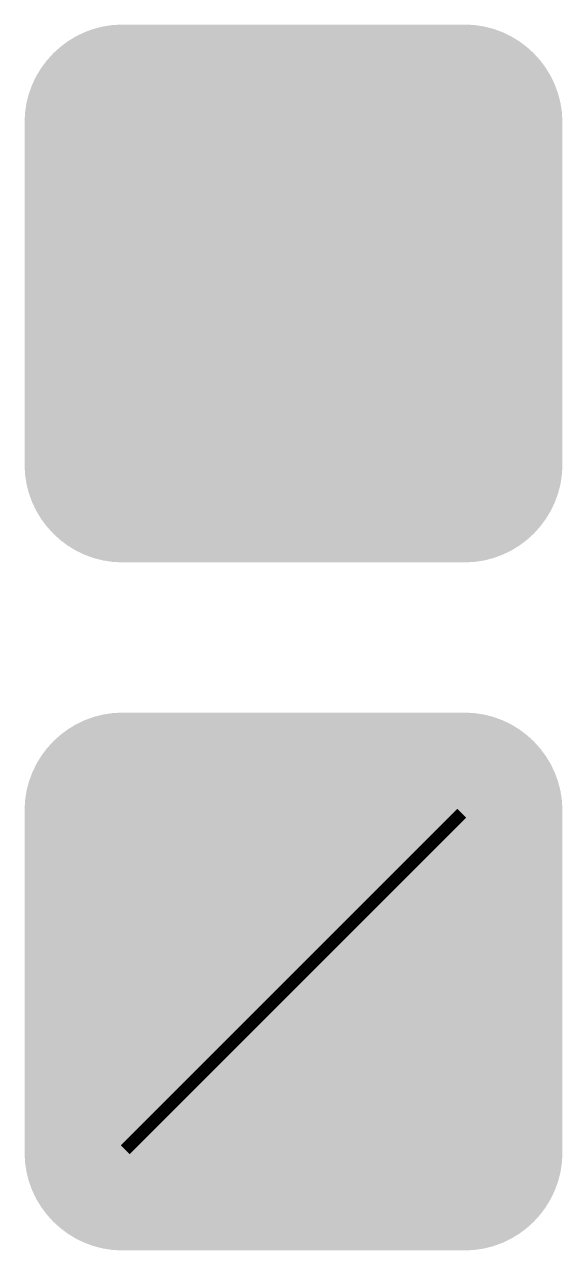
# Model space of a CAD drawing. Header units: millimetres. Extents: x 5277 to 6029, y 2052 to 2709.
# Drawn here: x 5295.73 to 5304.33, y 2359.63 to 2379.23 of the extents above; entities that cross this region are included whole.
import ezdxf

# ---------------------------------------------------------------- set-up
doc = ezdxf.new("R2010")
doc.units = ezdxf.units.MM
doc.layers.add('Education', color=7, linetype='CONTINUOUS', true_color=0x000000)

# ---------------------------------------------------------------- blocks, each defined once
blk = doc.blocks.new('602010114_рек_фз')
at = {"layer": 'Education', "linetype": 'Continuous'}
h = blk.add_hatch(color=256, dxfattribs=at)
edge = h.paths.add_edge_path()
edge.add_spline(control_points=[(-0.266, -0.339), (-0.266, 0.523), (0.438, 1.227), (1.3, 1.227)], knot_values=[-1, -1, -1, -1, 0, 0, 0, 0], degree=3, periodic=0)
edge.add_line((1.3, 1.227), (6.769, 1.227))
edge.add_spline(control_points=[(6.769, 1.227), (7.632, 1.227), (8.333, 0.523), (8.333, -0.339)], knot_values=[-1, -1, -1, -1, 0, 0, 0, 0], degree=3, periodic=0)
edge.add_line((8.333, -0.339), (8.333, -5.806))
edge.add_spline(control_points=[(8.333, -5.806), (8.333, -6.669), (7.632, -7.372), (6.769, -7.372)], knot_values=[-1, -1, -1, -1, 0, 0, 0, 0], degree=3, periodic=0)
edge.add_line((6.769, -7.372), (1.3, -7.372))
edge.add_spline(control_points=[(1.3, -7.372), (0.438, -7.372), (-0.266, -6.669), (-0.266, -5.806)], knot_values=[-1, -1, -1, -1, 0, 0, 0, 0], degree=3, periodic=0)
edge.add_line((-0.266, -5.806), (-0.266, -0.339))
edge = h.paths.add_edge_path(flags=16)
edge.add_spline(control_points=[(0.047, -5.806), (0.047, -6.5), (0.606, -7.059), (1.3, -7.059)], knot_values=[-1, -1, -1, -1, 0, 0, 0, 0], degree=3, periodic=0)
edge.add_line((1.3, -7.059), (6.769, -7.059))
edge.add_spline(control_points=[(6.769, -7.059), (7.463, -7.059), (8.022, -6.5), (8.022, -5.806)], knot_values=[-1, -1, -1, -1, 0, 0, 0, 0], degree=3, periodic=0)
edge.add_line((8.022, -5.806), (8.022, -0.339))
edge.add_spline(control_points=[(8.022, -0.339), (8.022, 0.355), (7.463, 0.914), (6.769, 0.914)], knot_values=[-1, -1, -1, -1, 0, 0, 0, 0], degree=3, periodic=0)
edge.add_line((6.769, 0.914), (1.3, 0.914))
edge.add_spline(control_points=[(1.3, 0.914), (0.606, 0.914), (0.047, 0.355), (0.047, -0.339)], knot_values=[-1, -1, -1, -1, 0, 0, 0, 0], degree=3, periodic=0)
edge.add_line((0.047, -0.339), (0.047, -5.806))
at = {"layer": 'Education', "linetype": 'Continuous', "true_color": 0xffff00}
h = blk.add_hatch(color=2, dxfattribs=at)
edge = h.paths.add_edge_path()
edge.add_spline(control_points=[(0.047, -5.806), (0.047, -6.5), (0.606, -7.059), (1.3, -7.059)], knot_values=[-1, -1, -1, -1, 0, 0, 0, 0], degree=3, periodic=0)
edge.add_line((1.3, -7.059), (6.769, -7.059))
edge.add_spline(control_points=[(6.769, -7.059), (7.463, -7.059), (8.022, -6.5), (8.022, -5.806)], knot_values=[-1, -1, -1, -1, 0, 0, 0, 0], degree=3, periodic=0)
edge.add_line((8.022, -5.806), (8.022, -0.339))
edge.add_spline(control_points=[(8.022, -0.339), (8.022, 0.355), (7.463, 0.914), (6.769, 0.914)], knot_values=[-1, -1, -1, -1, 0, 0, 0, 0], degree=3, periodic=0)
edge.add_line((6.769, 0.914), (1.3, 0.914))
edge.add_spline(control_points=[(1.3, 0.914), (0.606, 0.914), (0.047, 0.355), (0.047, -0.339)], knot_values=[-1, -1, -1, -1, 0, 0, 0, 0], degree=3, periodic=0)
edge.add_line((0.047, -0.339), (0.047, -5.806))
at = {"layer": 'Education', "linetype": 'Continuous'}
h = blk.add_hatch(color=256, dxfattribs=at)
edge = h.paths.add_edge_path()
edge.add_line((0.252, -0.679), (0.252, -5.464))
edge.add_spline(control_points=[(0.252, -5.464), (0.252, -6.23), (0.877, -6.854), (1.642, -6.854)], knot_values=[0, 0, 0, 0, 1, 1, 1, 1], degree=3, periodic=0)
edge.add_line((1.642, -6.854), (6.427, -6.854))
edge.add_spline(control_points=[(6.427, -6.854), (7.193, -6.854), (7.815, -6.23), (7.815, -5.464)], knot_values=[0, 0, 0, 0, 1, 1, 1, 1], degree=3, periodic=0)
edge.add_line((7.815, -5.464), (7.815, -0.679))
edge.add_spline(control_points=[(7.815, -0.679), (7.815, 0.086), (7.193, 0.709), (6.427, 0.709)], knot_values=[0, 0, 0, 0, 1, 1, 1, 1], degree=3, periodic=0)
edge.add_line((6.427, 0.709), (1.642, 0.709))
edge.add_spline(control_points=[(1.642, 0.709), (0.877, 0.709), (0.252, 0.086), (0.252, -0.679)], knot_values=[0, 0, 0, 0, 1, 1, 1, 1], degree=3, periodic=0)
edge = h.paths.add_edge_path(flags=16)
edge.add_line((0.565, -0.679), (0.565, -5.464))
edge.add_spline(control_points=[(0.565, -5.464), (0.565, -6.06), (1.046, -6.541), (1.642, -6.541)], knot_values=[-1, -1, -1, -1, 0, 0, 0, 0], degree=3, periodic=0)
edge.add_line((1.642, -6.541), (6.427, -6.541))
edge.add_spline(control_points=[(6.427, -6.541), (7.024, -6.541), (7.502, -6.06), (7.502, -5.464)], knot_values=[-1, -1, -1, -1, 0, 0, 0, 0], degree=3, periodic=0)
edge.add_line((7.502, -5.464), (7.502, -0.679))
edge.add_spline(control_points=[(7.502, -0.679), (7.502, -0.083), (7.024, 0.396), (6.427, 0.396)], knot_values=[-1, -1, -1, -1, 0, 0, 0, 0], degree=3, periodic=0)
edge.add_line((6.427, 0.396), (1.642, 0.396))
edge.add_spline(control_points=[(1.642, 0.396), (1.046, 0.396), (0.565, -0.083), (0.565, -0.679)], knot_values=[-1, -1, -1, -1, 0, 0, 0, 0], degree=3, periodic=0)
h = blk.add_hatch(color=256, dxfattribs=at)
edge = h.paths.add_edge_path()
edge.add_line((0.77, -1.021), (0.77, -5.124))
edge.add_spline(control_points=[(0.77, -5.124), (0.77, -5.792), (1.314, -6.336), (1.982, -6.336)], knot_values=[0, 0, 0, 0, 1, 1, 1, 1], degree=3, periodic=0)
edge.add_line((1.982, -6.336), (6.085, -6.336))
edge.add_spline(control_points=[(6.085, -6.336), (6.753, -6.336), (7.297, -5.792), (7.297, -5.124)], knot_values=[0, 0, 0, 0, 1, 1, 1, 1], degree=3, periodic=0)
edge.add_line((7.297, -5.124), (7.297, -1.021))
edge.add_spline(control_points=[(7.297, -1.021), (7.297, -0.353), (6.753, 0.191), (6.085, 0.191)], knot_values=[0, 0, 0, 0, 1, 1, 1, 1], degree=3, periodic=0)
edge.add_line((6.085, 0.191), (1.982, 0.191))
edge.add_spline(control_points=[(1.982, 0.191), (1.314, 0.191), (0.77, -0.353), (0.77, -1.021)], knot_values=[0, 0, 0, 0, 1, 1, 1, 1], degree=3, periodic=0)
edge = h.paths.add_edge_path(flags=16)
edge.add_line((1.081, -1.021), (1.081, -5.124))
edge.add_spline(control_points=[(1.081, -5.124), (1.081, -5.624), (1.482, -6.025), (1.982, -6.025)], knot_values=[-1, -1, -1, -1, 0, 0, 0, 0], degree=3, periodic=0)
edge.add_line((1.982, -6.025), (6.085, -6.025))
edge.add_spline(control_points=[(6.085, -6.025), (6.585, -6.025), (6.986, -5.624), (6.986, -5.124)], knot_values=[-1, -1, -1, -1, 0, 0, 0, 0], degree=3, periodic=0)
edge.add_line((6.986, -5.124), (6.986, -1.021))
edge.add_spline(control_points=[(6.986, -1.021), (6.986, -0.521), (6.585, -0.12), (6.085, -0.12)], knot_values=[-1, -1, -1, -1, 0, 0, 0, 0], degree=3, periodic=0)
edge.add_line((6.085, -0.12), (1.982, -0.12))
edge.add_spline(control_points=[(1.982, -0.12), (1.482, -0.12), (1.081, -0.521), (1.081, -1.021)], knot_values=[-1, -1, -1, -1, 0, 0, 0, 0], degree=3, periodic=0)
h = blk.add_hatch(color=256, dxfattribs=at)
h.paths.add_polyline_path([(3.952, -1.147), (3.952, -1.113), (3.976, -1.079), (4.001, -1.079), (4.026, -1.079), (4.05, -1.113), (4.05, -1.147), (4.05, -1.881), (4.606, -1.893), (5.556, -2.299), (5.951, -2.693), (6.346, -3.086), (6.753, -4.035), (6.766, -4.59), (6.766, -4.652), (6.766, -4.856), (1.224, -4.856), (1.224, -4.584), (1.236, -4.026), (1.645, -3.075), (2.042, -2.683), (2.438, -2.292), (3.393, -1.89), (3.952, -1.881), (3.952, -1.665), (3.927, -1.671), (3.875, -1.677), (3.847, -1.677), (3.844, -1.677), (3.841, -1.677), (3.813, -1.677), (3.74, -1.667), (3.696, -1.656), (3.651, -1.645), (3.588, -1.634), (3.569, -1.634), (3.541, -1.634), (3.483, -1.65), (3.452, -1.665), (3.418, -1.684), (3.384, -1.702), (3.384, -1.208), (3.396, -1.208), (3.483, -1.184), (3.498, -1.178), (3.538, -1.171), (3.563, -1.171), (3.572, -1.171), (3.581, -1.171), (3.584, -1.171), (3.588, -1.171), (3.612, -1.171), (3.68, -1.179), (3.723, -1.187), (3.767, -1.195), (3.828, -1.202), (3.847, -1.202), (3.85, -1.202), (3.853, -1.202), (3.862, -1.202), (3.887, -1.201), (3.902, -1.199), (3.918, -1.198), (3.942, -1.196), (3.952, -1.196)])
h.paths.add_polyline_path([(5.76, -2.844), (5.393, -2.486), (4.51, -2.128), (3.995, -2.128), (3.48, -2.128), (2.597, -2.486), (2.23, -2.844), (1.863, -3.202), (1.483, -4.075), (1.471, -4.59), (3.291, -4.59), (3.291, -3.251), (4.698, -3.251), (4.698, -4.59), (6.519, -4.59), (6.506, -4.075), (6.127, -3.202)], flags=16)
h.paths.add_polyline_path([(4.921, -3.239), (5.84, -3.239), (5.84, -4.158), (4.921, -4.158)], flags=0)
h.paths.add_polyline_path([(5.137, -3.455), (5.137, -3.936), (5.618, -3.936), (5.618, -3.455)], flags=0)
h.paths.add_polyline_path([(2.156, -3.239), (3.069, -3.239), (3.069, -4.158), (2.156, -4.158)], flags=0)
h.paths.add_polyline_path([(2.372, -3.455), (2.372, -3.936), (2.853, -3.936), (2.853, -3.455)], flags=0)
h.paths.add_polyline_path([(3.532, -3.492), (3.532, -4.59), (4.458, -4.59), (4.458, -3.492)], flags=16)
h.paths.add_polyline_path([(3.952, -1.301), (3.945, -1.304), (3.915, -1.307), (3.89, -1.307), (3.862, -1.307), (3.78, -1.3), (3.726, -1.292), (3.672, -1.284), (3.603, -1.276), (3.588, -1.276), (3.584, -1.276), (3.578, -1.276), (3.575, -1.276), (3.572, -1.276), (3.569, -1.276), (3.551, -1.276), (3.507, -1.283), (3.483, -1.289), (3.483, -1.542), (3.495, -1.539), (3.535, -1.536), (3.563, -1.536), (3.566, -1.536), (3.571, -1.534), (3.572, -1.532), (3.574, -1.531), (3.575, -1.529), (3.603, -1.529), (3.675, -1.54), (3.72, -1.551), (3.765, -1.562), (3.825, -1.573), (3.841, -1.573), (3.844, -1.573), (3.847, -1.573), (3.871, -1.573), (3.924, -1.566), (3.952, -1.56)], flags=16)
h.paths.add_polyline_path([(1.224, -5.133), (1.224, -4.893), (6.766, -4.893), (6.766, -5.133)])
blk = doc.blocks.new('602010114_ликв_фз')
at = {"layer": 'Education', "linetype": 'Continuous'}
h = blk.add_hatch(color=256, dxfattribs=at)
edge = h.paths.add_edge_path()
edge.add_spline(control_points=[(-0.266, -0.339), (-0.266, 0.523), (0.438, 1.227), (1.3, 1.227)], knot_values=[-1, -1, -1, -1, 0, 0, 0, 0], degree=3, periodic=0)
edge.add_line((1.3, 1.227), (6.769, 1.227))
edge.add_spline(control_points=[(6.769, 1.227), (7.632, 1.227), (8.333, 0.523), (8.333, -0.339)], knot_values=[-1, -1, -1, -1, 0, 0, 0, 0], degree=3, periodic=0)
edge.add_line((8.333, -0.339), (8.333, -5.806))
edge.add_spline(control_points=[(8.333, -5.806), (8.333, -6.669), (7.632, -7.372), (6.769, -7.372)], knot_values=[-1, -1, -1, -1, 0, 0, 0, 0], degree=3, periodic=0)
edge.add_line((6.769, -7.372), (1.3, -7.372))
edge.add_spline(control_points=[(1.3, -7.372), (0.438, -7.372), (-0.266, -6.669), (-0.266, -5.806)], knot_values=[-1, -1, -1, -1, 0, 0, 0, 0], degree=3, periodic=0)
edge.add_line((-0.266, -5.806), (-0.266, -0.339))
edge = h.paths.add_edge_path(flags=16)
edge.add_spline(control_points=[(0.047, -5.806), (0.047, -6.5), (0.606, -7.059), (1.3, -7.059)], knot_values=[-1, -1, -1, -1, 0, 0, 0, 0], degree=3, periodic=0)
edge.add_line((1.3, -7.059), (6.769, -7.059))
edge.add_spline(control_points=[(6.769, -7.059), (7.463, -7.059), (8.022, -6.5), (8.022, -5.806)], knot_values=[-1, -1, -1, -1, 0, 0, 0, 0], degree=3, periodic=0)
edge.add_line((8.022, -5.806), (8.022, -0.339))
edge.add_spline(control_points=[(8.022, -0.339), (8.022, 0.355), (7.463, 0.914), (6.769, 0.914)], knot_values=[-1, -1, -1, -1, 0, 0, 0, 0], degree=3, periodic=0)
edge.add_line((6.769, 0.914), (1.3, 0.914))
edge.add_spline(control_points=[(1.3, 0.914), (0.606, 0.914), (0.047, 0.355), (0.047, -0.339)], knot_values=[-1, -1, -1, -1, 0, 0, 0, 0], degree=3, periodic=0)
edge.add_line((0.047, -0.339), (0.047, -5.806))
at = {"layer": 'Education', "linetype": 'Continuous', "true_color": 0xffffff}
h = blk.add_hatch(color=7, dxfattribs=at)
edge = h.paths.add_edge_path()
edge.add_spline(control_points=[(0.047, -5.806), (0.047, -6.5), (0.606, -7.059), (1.3, -7.059)], knot_values=[-1, -1, -1, -1, 0, 0, 0, 0], degree=3, periodic=0)
edge.add_line((1.3, -7.059), (6.769, -7.059))
edge.add_spline(control_points=[(6.769, -7.059), (7.463, -7.059), (8.022, -6.5), (8.022, -5.806)], knot_values=[-1, -1, -1, -1, 0, 0, 0, 0], degree=3, periodic=0)
edge.add_line((8.022, -5.806), (8.022, -0.339))
edge.add_spline(control_points=[(8.022, -0.339), (8.022, 0.355), (7.463, 0.914), (6.769, 0.914)], knot_values=[-1, -1, -1, -1, 0, 0, 0, 0], degree=3, periodic=0)
edge.add_line((6.769, 0.914), (1.3, 0.914))
edge.add_spline(control_points=[(1.3, 0.914), (0.606, 0.914), (0.047, 0.355), (0.047, -0.339)], knot_values=[-1, -1, -1, -1, 0, 0, 0, 0], degree=3, periodic=0)
edge.add_line((0.047, -0.339), (0.047, -5.806))
at = {"layer": 'Education', "linetype": 'Continuous'}
h = blk.add_hatch(color=256, dxfattribs=at)
edge = h.paths.add_edge_path()
edge.add_line((0.252, -0.679), (0.252, -5.464))
edge.add_spline(control_points=[(0.252, -5.464), (0.252, -6.23), (0.877, -6.854), (1.642, -6.854)], knot_values=[0, 0, 0, 0, 1, 1, 1, 1], degree=3, periodic=0)
edge.add_line((1.642, -6.854), (6.427, -6.854))
edge.add_spline(control_points=[(6.427, -6.854), (7.193, -6.854), (7.815, -6.23), (7.815, -5.464)], knot_values=[0, 0, 0, 0, 1, 1, 1, 1], degree=3, periodic=0)
edge.add_line((7.815, -5.464), (7.815, -0.679))
edge.add_spline(control_points=[(7.815, -0.679), (7.815, 0.086), (7.193, 0.709), (6.427, 0.709)], knot_values=[0, 0, 0, 0, 1, 1, 1, 1], degree=3, periodic=0)
edge.add_line((6.427, 0.709), (1.642, 0.709))
edge.add_spline(control_points=[(1.642, 0.709), (0.877, 0.709), (0.252, 0.086), (0.252, -0.679)], knot_values=[0, 0, 0, 0, 1, 1, 1, 1], degree=3, periodic=0)
edge = h.paths.add_edge_path(flags=16)
edge.add_line((0.565, -0.679), (0.565, -5.464))
edge.add_spline(control_points=[(0.565, -5.464), (0.565, -6.06), (1.046, -6.541), (1.642, -6.541)], knot_values=[-1, -1, -1, -1, 0, 0, 0, 0], degree=3, periodic=0)
edge.add_line((1.642, -6.541), (6.427, -6.541))
edge.add_spline(control_points=[(6.427, -6.541), (7.024, -6.541), (7.502, -6.06), (7.502, -5.464)], knot_values=[-1, -1, -1, -1, 0, 0, 0, 0], degree=3, periodic=0)
edge.add_line((7.502, -5.464), (7.502, -0.679))
edge.add_spline(control_points=[(7.502, -0.679), (7.502, -0.083), (7.024, 0.396), (6.427, 0.396)], knot_values=[-1, -1, -1, -1, 0, 0, 0, 0], degree=3, periodic=0)
edge.add_line((6.427, 0.396), (1.642, 0.396))
edge.add_spline(control_points=[(1.642, 0.396), (1.046, 0.396), (0.565, -0.083), (0.565, -0.679)], knot_values=[-1, -1, -1, -1, 0, 0, 0, 0], degree=3, periodic=0)
h = blk.add_hatch(color=256, dxfattribs=at)
edge = h.paths.add_edge_path()
edge.add_line((0.77, -1.021), (0.77, -5.124))
edge.add_spline(control_points=[(0.77, -5.124), (0.77, -5.792), (1.314, -6.336), (1.982, -6.336)], knot_values=[0, 0, 0, 0, 1, 1, 1, 1], degree=3, periodic=0)
edge.add_line((1.982, -6.336), (6.085, -6.336))
edge.add_spline(control_points=[(6.085, -6.336), (6.753, -6.336), (7.297, -5.792), (7.297, -5.124)], knot_values=[0, 0, 0, 0, 1, 1, 1, 1], degree=3, periodic=0)
edge.add_line((7.297, -5.124), (7.297, -1.021))
edge.add_spline(control_points=[(7.297, -1.021), (7.297, -0.353), (6.753, 0.191), (6.085, 0.191)], knot_values=[0, 0, 0, 0, 1, 1, 1, 1], degree=3, periodic=0)
edge.add_line((6.085, 0.191), (1.982, 0.191))
edge.add_spline(control_points=[(1.982, 0.191), (1.314, 0.191), (0.77, -0.353), (0.77, -1.021)], knot_values=[0, 0, 0, 0, 1, 1, 1, 1], degree=3, periodic=0)
edge = h.paths.add_edge_path(flags=16)
edge.add_line((1.081, -1.021), (1.081, -5.124))
edge.add_spline(control_points=[(1.081, -5.124), (1.081, -5.624), (1.482, -6.025), (1.982, -6.025)], knot_values=[-1, -1, -1, -1, 0, 0, 0, 0], degree=3, periodic=0)
edge.add_line((1.982, -6.025), (6.085, -6.025))
edge.add_spline(control_points=[(6.085, -6.025), (6.585, -6.025), (6.986, -5.624), (6.986, -5.124)], knot_values=[-1, -1, -1, -1, 0, 0, 0, 0], degree=3, periodic=0)
edge.add_line((6.986, -5.124), (6.986, -1.021))
edge.add_spline(control_points=[(6.986, -1.021), (6.986, -0.521), (6.585, -0.12), (6.085, -0.12)], knot_values=[-1, -1, -1, -1, 0, 0, 0, 0], degree=3, periodic=0)
edge.add_line((6.085, -0.12), (1.982, -0.12))
edge.add_spline(control_points=[(1.982, -0.12), (1.482, -0.12), (1.081, -0.521), (1.081, -1.021)], knot_values=[-1, -1, -1, -1, 0, 0, 0, 0], degree=3, periodic=0)
h = blk.add_hatch(color=256, dxfattribs=at)
h.paths.add_polyline_path([(3.952, -1.147), (3.952, -1.113), (3.976, -1.079), (4.001, -1.079), (4.026, -1.079), (4.05, -1.113), (4.05, -1.147), (4.05, -1.881), (4.606, -1.893), (5.556, -2.299), (5.951, -2.693), (6.346, -3.086), (6.753, -4.035), (6.766, -4.59), (6.766, -4.652), (6.766, -4.856), (1.224, -4.856), (1.224, -4.584), (1.236, -4.026), (1.645, -3.075), (2.042, -2.683), (2.438, -2.292), (3.393, -1.89), (3.952, -1.881), (3.952, -1.665), (3.927, -1.671), (3.875, -1.677), (3.847, -1.677), (3.844, -1.677), (3.841, -1.677), (3.813, -1.677), (3.74, -1.667), (3.696, -1.656), (3.651, -1.645), (3.588, -1.634), (3.569, -1.634), (3.541, -1.634), (3.483, -1.65), (3.452, -1.665), (3.418, -1.684), (3.384, -1.702), (3.384, -1.208), (3.396, -1.208), (3.483, -1.184), (3.498, -1.178), (3.538, -1.171), (3.563, -1.171), (3.572, -1.171), (3.581, -1.171), (3.584, -1.171), (3.588, -1.171), (3.612, -1.171), (3.68, -1.179), (3.723, -1.187), (3.767, -1.195), (3.828, -1.202), (3.847, -1.202), (3.85, -1.202), (3.853, -1.202), (3.862, -1.202), (3.887, -1.201), (3.902, -1.199), (3.918, -1.198), (3.942, -1.196), (3.952, -1.196)])
h.paths.add_polyline_path([(5.76, -2.844), (5.393, -2.486), (4.51, -2.128), (3.995, -2.128), (3.48, -2.128), (2.597, -2.486), (2.23, -2.844), (1.863, -3.202), (1.483, -4.075), (1.471, -4.59), (3.291, -4.59), (3.291, -3.251), (4.698, -3.251), (4.698, -4.59), (6.519, -4.59), (6.506, -4.075), (6.127, -3.202)], flags=16)
h.paths.add_polyline_path([(4.921, -3.239), (5.84, -3.239), (5.84, -4.158), (4.921, -4.158)], flags=0)
h.paths.add_polyline_path([(5.137, -3.455), (5.137, -3.936), (5.618, -3.936), (5.618, -3.455)], flags=0)
h.paths.add_polyline_path([(2.156, -3.239), (3.069, -3.239), (3.069, -4.158), (2.156, -4.158)], flags=0)
h.paths.add_polyline_path([(2.372, -3.455), (2.372, -3.936), (2.853, -3.936), (2.853, -3.455)], flags=0)
h.paths.add_polyline_path([(3.532, -3.492), (3.532, -4.59), (4.458, -4.59), (4.458, -3.492)], flags=16)
h.paths.add_polyline_path([(3.952, -1.301), (3.945, -1.304), (3.915, -1.307), (3.89, -1.307), (3.862, -1.307), (3.78, -1.3), (3.726, -1.292), (3.672, -1.284), (3.603, -1.276), (3.588, -1.276), (3.584, -1.276), (3.578, -1.276), (3.575, -1.276), (3.572, -1.276), (3.569, -1.276), (3.551, -1.276), (3.507, -1.283), (3.483, -1.289), (3.483, -1.542), (3.495, -1.539), (3.535, -1.536), (3.563, -1.536), (3.566, -1.536), (3.571, -1.534), (3.572, -1.532), (3.574, -1.531), (3.575, -1.529), (3.603, -1.529), (3.675, -1.54), (3.72, -1.551), (3.765, -1.562), (3.825, -1.573), (3.841, -1.573), (3.844, -1.573), (3.847, -1.573), (3.871, -1.573), (3.924, -1.566), (3.952, -1.56)], flags=16)
h.paths.add_polyline_path([(1.224, -5.133), (1.224, -4.893), (6.766, -4.893), (6.766, -5.133)])
at = {"layer": 'Education', "color": 1, "linetype": 'Continuous', "true_color": 0xff0000, "const_width": 0.2}
blk.add_lwpolyline([(1.344, -5.762), (6.723, -0.383)], dxfattribs=at)

msp = doc.modelspace()

# ---------------------------------------------------------------- block references
at = {"layer": 'Education', "linetype": 'Continuous'}
for name, p in [('602010114_рек_фз', (5296, 2378)), ('602010114_ликв_фз', (5296, 2367))]:
    msp.add_blockref(name, p, dxfattribs=at)

doc.saveas('drawing.dxf')
